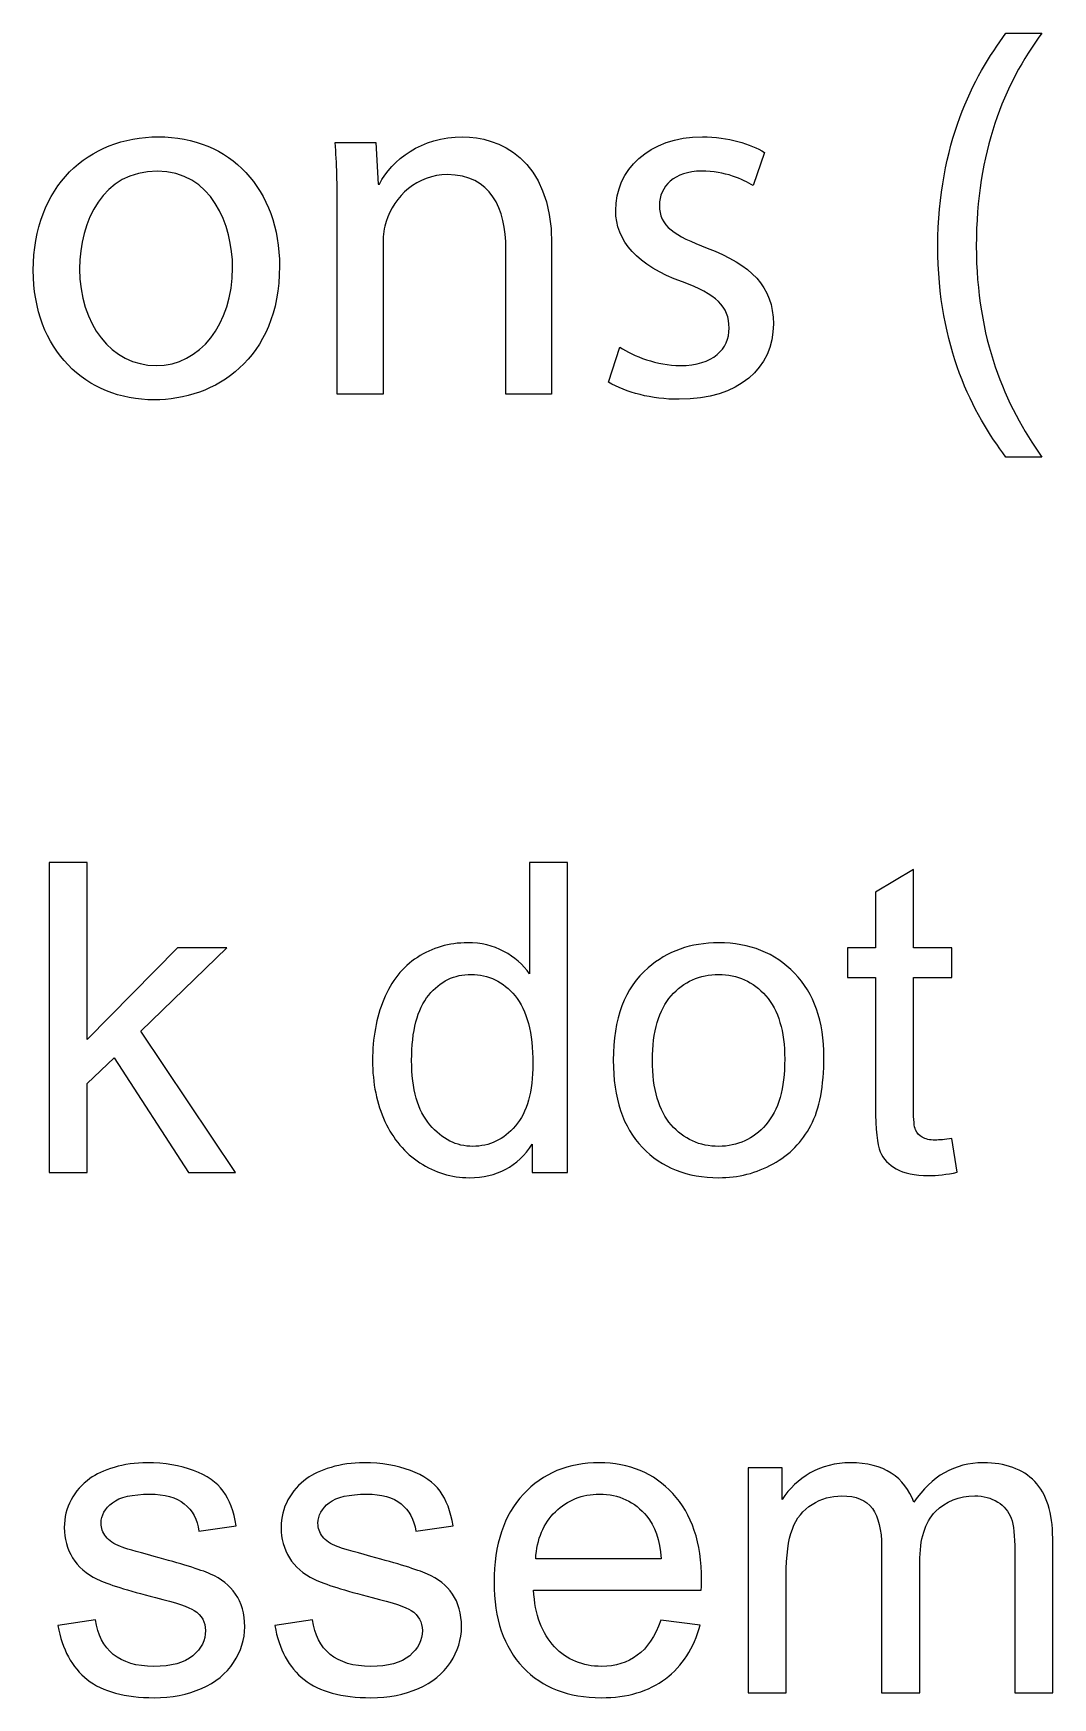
# Model space of a CAD drawing. Header units: centimetres. Extents: x -233 to -82, y 123 to 153.
# Drawn here: x -160.683 to -159.854, y 150.444 to 151.799 of the extents above; entities that cross this region are included whole.
import ezdxf

# ---------------------------------------------------------------- set-up
doc = ezdxf.new("R2010")
doc.units = ezdxf.units.CM
doc.header["$MEASUREMENT"] = 0
doc.layers.add('layer 1', color=7, linetype='Continuous')

msp = doc.modelspace()

# ---------------------------------------------------------------- linework, layer by layer
at = {"layer": 'layer 1'}
for points, knots in [([(-159.89153, 151.79897), (-159.91817, 151.76345), (-159.94661, 151.70921), (-159.94697, 151.62581), (-159.94697, 151.62581), (-159.94697, 151.54337), (-159.91817, 151.48913), (-159.89153, 151.45397), (-159.89153, 151.45397), (-159.89153, 151.45397), (-159.86237, 151.45397), (-159.86237, 151.45397), (-159.86237, 151.45397), (-159.89237, 151.49633), (-159.91565, 151.55045), (-159.91565, 151.62581), (-159.91565, 151.62581), (-159.91565, 151.70249), (-159.89321, 151.75757), (-159.86237, 151.79897), (-159.86237, 151.79897), (-159.86237, 151.79897), (-159.89153, 151.79897), (-159.89153, 151.79897)], [0, 0, 0, 0, 0.1428571, 0.1428571, 0.1428571, 0.1428571, 0.2857143, 0.2857143, 0.2857143, 0.2857143, 0.4285714, 0.4285714, 0.4285714, 0.4285714, 0.5714286, 0.5714286, 0.5714286, 0.5714286, 0.7142857, 0.7142857, 0.7142857, 0.7142857, 1, 1, 1, 1]), ([(-160.58117, 151.71473), (-160.63793, 151.71473), (-160.68281, 151.67453), (-160.68281, 151.60601), (-160.68281, 151.60601), (-160.68281, 151.54121), (-160.64009, 151.50053), (-160.58453, 151.50053), (-160.58453, 151.50053), (-160.53509, 151.50053), (-160.48253, 151.53353), (-160.48253, 151.60937), (-160.48253, 151.60937), (-160.48253, 151.67201), (-160.52237, 151.71473), (-160.58117, 151.71473)], [0, 0, 0, 0, 0.2, 0.2, 0.2, 0.2, 0.4, 0.4, 0.4, 0.4, 0.6, 0.6, 0.6, 0.6, 1, 1, 1, 1]), ([(-160.43549, 151.50521), (-160.43549, 151.50521), (-160.39829, 151.50521), (-160.39829, 151.50521), (-160.39829, 151.50521), (-160.39829, 151.50521), (-160.39829, 151.62845), (-160.39829, 151.62845), (-160.39829, 151.62845), (-160.39829, 151.63481), (-160.39745, 151.64105), (-160.39577, 151.64573), (-160.39577, 151.64573), (-160.38941, 151.66649), (-160.37033, 151.68389), (-160.34585, 151.68389), (-160.34585, 151.68389), (-160.31069, 151.68389), (-160.29833, 151.65629), (-160.29833, 151.62329), (-160.29833, 151.62329), (-160.29833, 151.62329), (-160.29833, 151.50521), (-160.29833, 151.50521), (-160.29833, 151.50521), (-160.29833, 151.50521), (-160.26113, 151.50521), (-160.26113, 151.50521), (-160.26113, 151.50521), (-160.26113, 151.50521), (-160.26113, 151.62761), (-160.26113, 151.62761), (-160.26113, 151.62761), (-160.26113, 151.69781), (-160.30517, 151.71473), (-160.33349, 151.71473), (-160.33349, 151.71473), (-160.36733, 151.71473), (-160.39109, 151.69577), (-160.40129, 151.67621), (-160.40129, 151.67621), (-160.40129, 151.67621), (-160.40213, 151.67621), (-160.40213, 151.67621), (-160.40213, 151.67621), (-160.40213, 151.67621), (-160.40417, 151.71005), (-160.40417, 151.71005), (-160.40417, 151.71005), (-160.40417, 151.71005), (-160.43729, 151.71005), (-160.43729, 151.71005), (-160.43729, 151.71005), (-160.43597, 151.69313), (-160.43549, 151.67585), (-160.43549, 151.65461), (-160.43549, 151.65461), (-160.43549, 151.65461), (-160.43549, 151.50521), (-160.43549, 151.50521)], [0, 0, 0, 0, 0.0625, 0.0625, 0.0625, 0.0625, 0.125, 0.125, 0.125, 0.125, 0.1875, 0.1875, 0.1875, 0.1875, 0.25, 0.25, 0.25, 0.25, 0.3125, 0.3125, 0.3125, 0.3125, 0.375, 0.375, 0.375, 0.375, 0.4375, 0.4375, 0.4375, 0.4375, 0.5, 0.5, 0.5, 0.5, 0.5625, 0.5625, 0.5625, 0.5625, 0.625, 0.625, 0.625, 0.625, 0.6875, 0.6875, 0.6875, 0.6875, 0.75, 0.75, 0.75, 0.75, 0.8125, 0.8125, 0.8125, 0.8125, 0.875, 0.875, 0.875, 0.875, 1, 1, 1, 1]), ([(-160.21493, 151.51493), (-160.20053, 151.50653), (-160.17989, 151.50101), (-160.15745, 151.50101), (-160.15745, 151.50101), (-160.10873, 151.50101), (-160.08077, 151.52633), (-160.08077, 151.56233), (-160.08077, 151.56233), (-160.08077, 151.59281), (-160.09901, 151.61057), (-160.13453, 151.62413), (-160.13453, 151.62413), (-160.16117, 151.63433), (-160.17353, 151.64189), (-160.17353, 151.65893), (-160.17353, 151.65893), (-160.17353, 151.67417), (-160.16117, 151.68677), (-160.13921, 151.68677), (-160.13921, 151.68677), (-160.12013, 151.68677), (-160.10537, 151.68005), (-160.09733, 151.67501), (-160.09733, 151.67501), (-160.09733, 151.67501), (-160.08797, 151.70201), (-160.08797, 151.70201), (-160.08797, 151.70201), (-160.09937, 151.70885), (-160.11761, 151.71473), (-160.13837, 151.71473), (-160.13837, 151.71473), (-160.18241, 151.71473), (-160.20905, 151.68761), (-160.20905, 151.65461), (-160.20905, 151.65461), (-160.20905, 151.63013), (-160.19165, 151.60973), (-160.15481, 151.59665), (-160.15481, 151.59665), (-160.12733, 151.58645), (-160.11677, 151.57673), (-160.11677, 151.55897), (-160.11677, 151.55897), (-160.11677, 151.54205), (-160.12949, 151.52849), (-160.15661, 151.52849), (-160.15661, 151.52849), (-160.17521, 151.52849), (-160.19465, 151.53617), (-160.20569, 151.54337), (-160.20569, 151.54337), (-160.20569, 151.54337), (-160.21493, 151.51493), (-160.21493, 151.51493)], [0, 0, 0, 0, 0.0666667, 0.0666667, 0.0666667, 0.0666667, 0.1333333, 0.1333333, 0.1333333, 0.1333333, 0.2, 0.2, 0.2, 0.2, 0.2666667, 0.2666667, 0.2666667, 0.2666667, 0.3333333, 0.3333333, 0.3333333, 0.3333333, 0.4, 0.4, 0.4, 0.4, 0.4666667, 0.4666667, 0.4666667, 0.4666667, 0.5333333, 0.5333333, 0.5333333, 0.5333333, 0.6, 0.6, 0.6, 0.6, 0.6666667, 0.6666667, 0.6666667, 0.6666667, 0.7333333, 0.7333333, 0.7333333, 0.7333333, 0.8, 0.8, 0.8, 0.8, 0.8666667, 0.8666667, 0.8666667, 0.8666667, 1, 1, 1, 1]), ([(-160.58201, 151.68677), (-160.53797, 151.68677), (-160.52069, 151.64285), (-160.52069, 151.60805), (-160.52069, 151.60805), (-160.52069, 151.56197), (-160.54733, 151.52849), (-160.58285, 151.52849), (-160.58285, 151.52849), (-160.61933, 151.52849), (-160.64513, 151.56233), (-160.64513, 151.60721), (-160.64513, 151.60721), (-160.64513, 151.64621), (-160.62605, 151.68677), (-160.58201, 151.68677)], [0, 0, 0, 0, 0.2, 0.2, 0.2, 0.2, 0.4, 0.4, 0.4, 0.4, 0.6, 0.6, 0.6, 0.6, 1, 1, 1, 1]), ([(-160.66993, 150.8715), (-160.66993, 150.8715), (-160.66993, 151.124), (-160.66993, 151.124), (-160.66993, 151.124), (-160.66993, 151.124), (-160.63893, 151.124), (-160.63893, 151.124), (-160.63893, 151.124), (-160.63893, 151.124), (-160.63893, 150.98), (-160.63893, 150.98), (-160.63893, 150.98), (-160.63893, 150.98), (-160.56553, 151.0544), (-160.56553, 151.0544), (-160.56553, 151.0544), (-160.56553, 151.0544), (-160.52543, 151.0544), (-160.52543, 151.0544), (-160.52543, 151.0544), (-160.52543, 151.0544), (-160.59533, 150.9866), (-160.59533, 150.9866), (-160.59533, 150.9866), (-160.59533, 150.9866), (-160.51833, 150.8715), (-160.51833, 150.8715), (-160.51833, 150.8715), (-160.51833, 150.8715), (-160.55653, 150.8715), (-160.55653, 150.8715), (-160.55653, 150.8715), (-160.55653, 150.8715), (-160.61703, 150.965), (-160.61703, 150.965), (-160.61703, 150.965), (-160.61703, 150.965), (-160.63893, 150.944), (-160.63893, 150.944), (-160.63893, 150.944), (-160.63893, 150.944), (-160.63893, 150.8715), (-160.63893, 150.8715), (-160.63893, 150.8715), (-160.63893, 150.8715), (-160.66993, 150.8715), (-160.66993, 150.8715)], [0, 0, 0, 0, 0.0769231, 0.0769231, 0.0769231, 0.0769231, 0.1538462, 0.1538462, 0.1538462, 0.1538462, 0.2307692, 0.2307692, 0.2307692, 0.2307692, 0.3076923, 0.3076923, 0.3076923, 0.3076923, 0.3846154, 0.3846154, 0.3846154, 0.3846154, 0.4615385, 0.4615385, 0.4615385, 0.4615385, 0.5384615, 0.5384615, 0.5384615, 0.5384615, 0.6153846, 0.6153846, 0.6153846, 0.6153846, 0.6923077, 0.6923077, 0.6923077, 0.6923077, 0.7692308, 0.7692308, 0.7692308, 0.7692308, 0.8461538, 0.8461538, 0.8461538, 0.8461538, 1, 1, 1, 1]), ([(-160.27703, 150.8715), (-160.27703, 150.8715), (-160.27703, 150.8946), (-160.27703, 150.8946), (-160.27703, 150.8946), (-160.28863, 150.8765), (-160.30563, 150.8674), (-160.32813, 150.8674), (-160.32813, 150.8674), (-160.34273, 150.8674), (-160.35613, 150.8714), (-160.36833, 150.8795), (-160.36833, 150.8795), (-160.38063, 150.8875), (-160.39003, 150.8987), (-160.39673, 150.9131), (-160.39673, 150.9131), (-160.40343, 150.9275), (-160.40683, 150.9441), (-160.40683, 150.9628), (-160.40683, 150.9628), (-160.40683, 150.9811), (-160.40383, 150.9976), (-160.39773, 151.0125), (-160.39773, 151.0125), (-160.39163, 151.0274), (-160.38253, 151.0388), (-160.37033, 151.0467), (-160.37033, 151.0467), (-160.35823, 151.0546), (-160.34463, 151.0586), (-160.32953, 151.0586), (-160.32953, 151.0586), (-160.31853, 151.0586), (-160.30873, 151.0563), (-160.30003, 151.0516), (-160.30003, 151.0516), (-160.29143, 151.0469), (-160.28443, 151.0409), (-160.27903, 151.0334), (-160.27903, 151.0334), (-160.27903, 151.0334), (-160.27903, 151.124), (-160.27903, 151.124), (-160.27903, 151.124), (-160.27903, 151.124), (-160.24823, 151.124), (-160.24823, 151.124), (-160.24823, 151.124), (-160.24823, 151.124), (-160.24823, 150.8715), (-160.24823, 150.8715), (-160.24823, 150.8715), (-160.24823, 150.8715), (-160.27703, 150.8715), (-160.27703, 150.8715)], [0, 0, 0, 0, 0.0666667, 0.0666667, 0.0666667, 0.0666667, 0.1333333, 0.1333333, 0.1333333, 0.1333333, 0.2, 0.2, 0.2, 0.2, 0.2666667, 0.2666667, 0.2666667, 0.2666667, 0.3333333, 0.3333333, 0.3333333, 0.3333333, 0.4, 0.4, 0.4, 0.4, 0.4666667, 0.4666667, 0.4666667, 0.4666667, 0.5333333, 0.5333333, 0.5333333, 0.5333333, 0.6, 0.6, 0.6, 0.6, 0.6666667, 0.6666667, 0.6666667, 0.6666667, 0.7333333, 0.7333333, 0.7333333, 0.7333333, 0.8, 0.8, 0.8, 0.8, 0.8666667, 0.8666667, 0.8666667, 0.8666667, 1, 1, 1, 1]), ([(-159.93553, 150.8992), (-159.93553, 150.8992), (-159.93113, 150.8718), (-159.93113, 150.8718), (-159.93113, 150.8718), (-159.93983, 150.87), (-159.94763, 150.8691), (-159.95453, 150.8691), (-159.95453, 150.8691), (-159.96583, 150.8691), (-159.97453, 150.8709), (-159.98073, 150.8745), (-159.98073, 150.8745), (-159.98693, 150.878), (-159.99133, 150.8827), (-159.99383, 150.8885), (-159.99383, 150.8885), (-159.99633, 150.8943), (-159.99763, 150.9065), (-159.99763, 150.9251), (-159.99763, 150.9251), (-159.99763, 150.9251), (-159.99763, 151.0303), (-159.99763, 151.0303), (-159.99763, 151.0303), (-159.99763, 151.0303), (-160.02033, 151.0303), (-160.02033, 151.0303), (-160.02033, 151.0303), (-160.02033, 151.0303), (-160.02033, 151.0544), (-160.02033, 151.0544), (-160.02033, 151.0544), (-160.02033, 151.0544), (-159.99763, 151.0544), (-159.99763, 151.0544), (-159.99763, 151.0544), (-159.99763, 151.0544), (-159.99763, 151.0997), (-159.99763, 151.0997), (-159.99763, 151.0997), (-159.99763, 151.0997), (-159.96673, 151.1183), (-159.96673, 151.1183), (-159.96673, 151.1183), (-159.96673, 151.1183), (-159.96673, 151.0544), (-159.96673, 151.0544), (-159.96673, 151.0544), (-159.96673, 151.0544), (-159.93553, 151.0544), (-159.93553, 151.0544), (-159.93553, 151.0544), (-159.93553, 151.0544), (-159.93553, 151.0303), (-159.93553, 151.0303), (-159.93553, 151.0303), (-159.93553, 151.0303), (-159.96673, 151.0303), (-159.96673, 151.0303), (-159.96673, 151.0303), (-159.96673, 151.0303), (-159.96673, 150.9233), (-159.96673, 150.9233), (-159.96673, 150.9233), (-159.96673, 150.9145), (-159.96623, 150.9088), (-159.96513, 150.9063), (-159.96513, 150.9063), (-159.96403, 150.9038), (-159.96223, 150.9018), (-159.95973, 150.9003), (-159.95973, 150.9003), (-159.95723, 150.8988), (-159.95373, 150.898), (-159.94923, 150.898), (-159.94923, 150.898), (-159.94573, 150.898), (-159.94123, 150.8984), (-159.93553, 150.8992)], [0, 0, 0, 0, 0.047619, 0.047619, 0.047619, 0.047619, 0.0952381, 0.0952381, 0.0952381, 0.0952381, 0.1428571, 0.1428571, 0.1428571, 0.1428571, 0.1904762, 0.1904762, 0.1904762, 0.1904762, 0.2380952, 0.2380952, 0.2380952, 0.2380952, 0.2857143, 0.2857143, 0.2857143, 0.2857143, 0.3333333, 0.3333333, 0.3333333, 0.3333333, 0.3809524, 0.3809524, 0.3809524, 0.3809524, 0.4285714, 0.4285714, 0.4285714, 0.4285714, 0.4761905, 0.4761905, 0.4761905, 0.4761905, 0.5238095, 0.5238095, 0.5238095, 0.5238095, 0.5714286, 0.5714286, 0.5714286, 0.5714286, 0.6190476, 0.6190476, 0.6190476, 0.6190476, 0.6666667, 0.6666667, 0.6666667, 0.6666667, 0.7142857, 0.7142857, 0.7142857, 0.7142857, 0.7619048, 0.7619048, 0.7619048, 0.7619048, 0.8095238, 0.8095238, 0.8095238, 0.8095238, 0.8571429, 0.8571429, 0.8571429, 0.8571429, 0.9047619, 0.9047619, 0.9047619, 0.9047619, 1, 1, 1, 1]), ([(-160.21103, 150.963), (-160.21103, 150.9969), (-160.20163, 151.0219), (-160.18273, 151.0382), (-160.18273, 151.0382), (-160.16703, 151.0518), (-160.14783, 151.0586), (-160.12523, 151.0586), (-160.12523, 151.0586), (-160.10013, 151.0586), (-160.07953, 151.0504), (-160.06353, 151.0339), (-160.06353, 151.0339), (-160.04763, 151.0174), (-160.03963, 150.9946), (-160.03963, 150.9656), (-160.03963, 150.9656), (-160.03963, 150.942), (-160.04313, 150.9235), (-160.05023, 150.91), (-160.05023, 150.91), (-160.05733, 150.8965), (-160.06753, 150.8861), (-160.08103, 150.8786), (-160.08103, 150.8786), (-160.09453, 150.8711), (-160.10933, 150.8674), (-160.12523, 150.8674), (-160.12523, 150.8674), (-160.15083, 150.8674), (-160.17153, 150.8756), (-160.18733, 150.892), (-160.18733, 150.892), (-160.20313, 150.9084), (-160.21103, 150.9321), (-160.21103, 150.963)], [0, 0, 0, 0, 0.1, 0.1, 0.1, 0.1, 0.2, 0.2, 0.2, 0.2, 0.3, 0.3, 0.3, 0.3, 0.4, 0.4, 0.4, 0.4, 0.5, 0.5, 0.5, 0.5, 0.6, 0.6, 0.6, 0.6, 0.7, 0.7, 0.7, 0.7, 0.8, 0.8, 0.8, 0.8, 1, 1, 1, 1]), ([(-160.37503, 150.9628), (-160.37503, 150.9394), (-160.37003, 150.9219), (-160.36013, 150.9103), (-160.36013, 150.9103), (-160.35023, 150.8987), (-160.33863, 150.8929), (-160.32523, 150.8929), (-160.32523, 150.8929), (-160.31173, 150.8929), (-160.30013, 150.8984), (-160.29063, 150.9095), (-160.29063, 150.9095), (-160.28113, 150.9206), (-160.27643, 150.9375), (-160.27643, 150.9602), (-160.27643, 150.9602), (-160.27643, 150.9853), (-160.28123, 151.0037), (-160.29093, 151.0154), (-160.29093, 151.0154), (-160.30063, 151.0271), (-160.31253, 151.0329), (-160.32663, 151.0329), (-160.32663, 151.0329), (-160.34033, 151.0329), (-160.35183, 151.0273), (-160.36113, 151.016), (-160.36113, 151.016), (-160.37043, 151.0047), (-160.37503, 150.987), (-160.37503, 150.9628)], [0, 0, 0, 0, 0.1111111, 0.1111111, 0.1111111, 0.1111111, 0.2222222, 0.2222222, 0.2222222, 0.2222222, 0.3333333, 0.3333333, 0.3333333, 0.3333333, 0.4444444, 0.4444444, 0.4444444, 0.4444444, 0.5555556, 0.5555556, 0.5555556, 0.5555556, 0.6666667, 0.6666667, 0.6666667, 0.6666667, 0.7777778, 0.7777778, 0.7777778, 0.7777778, 1, 1, 1, 1]), ([(-160.17913, 150.963), (-160.17913, 150.9395), (-160.17403, 150.922), (-160.16383, 150.9104), (-160.16383, 150.9104), (-160.15363, 150.8987), (-160.14073, 150.8929), (-160.12523, 150.8929), (-160.12523, 150.8929), (-160.10983, 150.8929), (-160.09703, 150.8988), (-160.08683, 150.9105), (-160.08683, 150.9105), (-160.07663, 150.9222), (-160.07153, 150.94), (-160.07153, 150.964), (-160.07153, 150.964), (-160.07153, 150.9866), (-160.07663, 151.0037), (-160.08693, 151.0154), (-160.08693, 151.0154), (-160.09723, 151.0271), (-160.10993, 151.0329), (-160.12523, 151.0329), (-160.12523, 151.0329), (-160.14073, 151.0329), (-160.15363, 151.0271), (-160.16383, 151.0155), (-160.16383, 151.0155), (-160.17403, 151.0039), (-160.17913, 150.9864), (-160.17913, 150.963)], [0, 0, 0, 0, 0.1111111, 0.1111111, 0.1111111, 0.1111111, 0.2222222, 0.2222222, 0.2222222, 0.2222222, 0.3333333, 0.3333333, 0.3333333, 0.3333333, 0.4444444, 0.4444444, 0.4444444, 0.4444444, 0.5555556, 0.5555556, 0.5555556, 0.5555556, 0.6666667, 0.6666667, 0.6666667, 0.6666667, 0.7777778, 0.7777778, 0.7777778, 0.7777778, 1, 1, 1, 1]), ([(-160.66273, 150.50277), (-160.66273, 150.50277), (-160.63213, 150.50757), (-160.63213, 150.50757), (-160.63213, 150.50757), (-160.63043, 150.49527), (-160.62563, 150.48587), (-160.61773, 150.47937), (-160.61773, 150.47937), (-160.60983, 150.47287), (-160.59883, 150.46957), (-160.58473, 150.46957), (-160.58473, 150.46957), (-160.57053, 150.46957), (-160.55993, 150.47247), (-160.55303, 150.47827), (-160.55303, 150.47827), (-160.54613, 150.48407), (-160.54273, 150.49087), (-160.54273, 150.49867), (-160.54273, 150.49867), (-160.54273, 150.50567), (-160.54573, 150.51117), (-160.55183, 150.51517), (-160.55183, 150.51517), (-160.55613, 150.51787), (-160.56663, 150.52137), (-160.58353, 150.52567), (-160.58353, 150.52567), (-160.60623, 150.53137), (-160.62203, 150.53637), (-160.63083, 150.54057), (-160.63083, 150.54057), (-160.63963, 150.54477), (-160.64633, 150.55057), (-160.65083, 150.55797), (-160.65083, 150.55797), (-160.65533, 150.56537), (-160.65763, 150.57357), (-160.65763, 150.58257), (-160.65763, 150.58257), (-160.65763, 150.59067), (-160.65573, 150.59827), (-160.65203, 150.60517), (-160.65203, 150.60517), (-160.64833, 150.61207), (-160.64323, 150.61787), (-160.63673, 150.62247), (-160.63673, 150.62247), (-160.63193, 150.62607), (-160.62533, 150.62907), (-160.61703, 150.63157), (-160.61703, 150.63157), (-160.60873, 150.63407), (-160.59973, 150.63527), (-160.59023, 150.63527), (-160.59023, 150.63527), (-160.57593, 150.63527), (-160.56333, 150.63317), (-160.55243, 150.62907), (-160.55243, 150.62907), (-160.54153, 150.62497), (-160.53353, 150.61937), (-160.52833, 150.61227), (-160.52833, 150.61227), (-160.52323, 150.60517), (-160.51963, 150.59577), (-160.51773, 150.58387), (-160.51773, 150.58387), (-160.51773, 150.58387), (-160.54803, 150.57977), (-160.54803, 150.57977), (-160.54803, 150.57977), (-160.54943, 150.58917), (-160.55343, 150.59657), (-160.56003, 150.60187), (-160.56003, 150.60187), (-160.56663, 150.60717), (-160.57593, 150.60977), (-160.58803, 150.60977), (-160.58803, 150.60977), (-160.60223, 150.60977), (-160.61233, 150.60747), (-160.61843, 150.60277), (-160.61843, 150.60277), (-160.62453, 150.59807), (-160.62763, 150.59247), (-160.62763, 150.58617), (-160.62763, 150.58617), (-160.62763, 150.58207), (-160.62633, 150.57847), (-160.62383, 150.57527), (-160.62383, 150.57527), (-160.62133, 150.57197), (-160.61733, 150.56917), (-160.61193, 150.56707), (-160.61193, 150.56707), (-160.60883, 150.56587), (-160.59973, 150.56317), (-160.58453, 150.55907), (-160.58453, 150.55907), (-160.56263, 150.55317), (-160.54733, 150.54847), (-160.53863, 150.54477), (-160.53863, 150.54477), (-160.52993, 150.54107), (-160.52313, 150.53557), (-160.51823, 150.52847), (-160.51823, 150.52847), (-160.51333, 150.52137), (-160.51083, 150.51247), (-160.51083, 150.50187), (-160.51083, 150.50187), (-160.51083, 150.49157), (-160.51383, 150.48187), (-160.51983, 150.47277), (-160.51983, 150.47277), (-160.52593, 150.46367), (-160.53463, 150.45657), (-160.54593, 150.45157), (-160.54593, 150.45157), (-160.55733, 150.44657), (-160.57023, 150.44407), (-160.58453, 150.44407), (-160.58453, 150.44407), (-160.60833, 150.44407), (-160.62643, 150.44897), (-160.63893, 150.45887), (-160.63893, 150.45887), (-160.65143, 150.46877), (-160.65933, 150.48337), (-160.66273, 150.50277)], [0, 0, 0, 0, 0.0294118, 0.0294118, 0.0294118, 0.0294118, 0.0588235, 0.0588235, 0.0588235, 0.0588235, 0.0882353, 0.0882353, 0.0882353, 0.0882353, 0.1176471, 0.1176471, 0.1176471, 0.1176471, 0.1470588, 0.1470588, 0.1470588, 0.1470588, 0.1764706, 0.1764706, 0.1764706, 0.1764706, 0.2058824, 0.2058824, 0.2058824, 0.2058824, 0.2352941, 0.2352941, 0.2352941, 0.2352941, 0.2647059, 0.2647059, 0.2647059, 0.2647059, 0.2941176, 0.2941176, 0.2941176, 0.2941176, 0.3235294, 0.3235294, 0.3235294, 0.3235294, 0.3529412, 0.3529412, 0.3529412, 0.3529412, 0.3823529, 0.3823529, 0.3823529, 0.3823529, 0.4117647, 0.4117647, 0.4117647, 0.4117647, 0.4411765, 0.4411765, 0.4411765, 0.4411765, 0.4705882, 0.4705882, 0.4705882, 0.4705882, 0.5, 0.5, 0.5, 0.5, 0.5294118, 0.5294118, 0.5294118, 0.5294118, 0.5588235, 0.5588235, 0.5588235, 0.5588235, 0.5882353, 0.5882353, 0.5882353, 0.5882353, 0.6176471, 0.6176471, 0.6176471, 0.6176471, 0.6470588, 0.6470588, 0.6470588, 0.6470588, 0.6764706, 0.6764706, 0.6764706, 0.6764706, 0.7058824, 0.7058824, 0.7058824, 0.7058824, 0.7352941, 0.7352941, 0.7352941, 0.7352941, 0.7647059, 0.7647059, 0.7647059, 0.7647059, 0.7941176, 0.7941176, 0.7941176, 0.7941176, 0.8235294, 0.8235294, 0.8235294, 0.8235294, 0.8529412, 0.8529412, 0.8529412, 0.8529412, 0.8823529, 0.8823529, 0.8823529, 0.8823529, 0.9117647, 0.9117647, 0.9117647, 0.9117647, 0.9411765, 0.9411765, 0.9411765, 0.9411765, 1, 1, 1, 1]), ([(-160.48633, 150.50277), (-160.48633, 150.50277), (-160.45573, 150.50757), (-160.45573, 150.50757), (-160.45573, 150.50757), (-160.45403, 150.49527), (-160.44923, 150.48587), (-160.44133, 150.47937), (-160.44133, 150.47937), (-160.43343, 150.47287), (-160.42243, 150.46957), (-160.40833, 150.46957), (-160.40833, 150.46957), (-160.39413, 150.46957), (-160.38353, 150.47247), (-160.37663, 150.47827), (-160.37663, 150.47827), (-160.36973, 150.48407), (-160.36633, 150.49087), (-160.36633, 150.49867), (-160.36633, 150.49867), (-160.36633, 150.50567), (-160.36933, 150.51117), (-160.37543, 150.51517), (-160.37543, 150.51517), (-160.37973, 150.51787), (-160.39023, 150.52137), (-160.40713, 150.52567), (-160.40713, 150.52567), (-160.42983, 150.53137), (-160.44563, 150.53637), (-160.45443, 150.54057), (-160.45443, 150.54057), (-160.46323, 150.54477), (-160.46993, 150.55057), (-160.47443, 150.55797), (-160.47443, 150.55797), (-160.47893, 150.56537), (-160.48123, 150.57357), (-160.48123, 150.58257), (-160.48123, 150.58257), (-160.48123, 150.59067), (-160.47933, 150.59827), (-160.47563, 150.60517), (-160.47563, 150.60517), (-160.47193, 150.61207), (-160.46683, 150.61787), (-160.46033, 150.62247), (-160.46033, 150.62247), (-160.45553, 150.62607), (-160.44893, 150.62907), (-160.44063, 150.63157), (-160.44063, 150.63157), (-160.43233, 150.63407), (-160.42333, 150.63527), (-160.41383, 150.63527), (-160.41383, 150.63527), (-160.39953, 150.63527), (-160.38693, 150.63317), (-160.37603, 150.62907), (-160.37603, 150.62907), (-160.36513, 150.62497), (-160.35713, 150.61937), (-160.35193, 150.61227), (-160.35193, 150.61227), (-160.34683, 150.60517), (-160.34323, 150.59577), (-160.34133, 150.58387), (-160.34133, 150.58387), (-160.34133, 150.58387), (-160.37163, 150.57977), (-160.37163, 150.57977), (-160.37163, 150.57977), (-160.37303, 150.58917), (-160.37703, 150.59657), (-160.38363, 150.60187), (-160.38363, 150.60187), (-160.39023, 150.60717), (-160.39953, 150.60977), (-160.41163, 150.60977), (-160.41163, 150.60977), (-160.42583, 150.60977), (-160.43593, 150.60747), (-160.44203, 150.60277), (-160.44203, 150.60277), (-160.44813, 150.59807), (-160.45123, 150.59247), (-160.45123, 150.58617), (-160.45123, 150.58617), (-160.45123, 150.58207), (-160.44993, 150.57847), (-160.44743, 150.57527), (-160.44743, 150.57527), (-160.44493, 150.57197), (-160.44093, 150.56917), (-160.43553, 150.56707), (-160.43553, 150.56707), (-160.43243, 150.56587), (-160.42333, 150.56317), (-160.40813, 150.55907), (-160.40813, 150.55907), (-160.38623, 150.55317), (-160.37093, 150.54847), (-160.36223, 150.54477), (-160.36223, 150.54477), (-160.35353, 150.54107), (-160.34673, 150.53557), (-160.34183, 150.52847), (-160.34183, 150.52847), (-160.33693, 150.52137), (-160.33443, 150.51247), (-160.33443, 150.50187), (-160.33443, 150.50187), (-160.33443, 150.49157), (-160.33743, 150.48187), (-160.34343, 150.47277), (-160.34343, 150.47277), (-160.34953, 150.46367), (-160.35823, 150.45657), (-160.36953, 150.45157), (-160.36953, 150.45157), (-160.38093, 150.44657), (-160.39383, 150.44407), (-160.40813, 150.44407), (-160.40813, 150.44407), (-160.43193, 150.44407), (-160.45003, 150.44897), (-160.46253, 150.45887), (-160.46253, 150.45887), (-160.47503, 150.46877), (-160.48293, 150.48337), (-160.48633, 150.50277)], [0, 0, 0, 0, 0.0294118, 0.0294118, 0.0294118, 0.0294118, 0.0588235, 0.0588235, 0.0588235, 0.0588235, 0.0882353, 0.0882353, 0.0882353, 0.0882353, 0.1176471, 0.1176471, 0.1176471, 0.1176471, 0.1470588, 0.1470588, 0.1470588, 0.1470588, 0.1764706, 0.1764706, 0.1764706, 0.1764706, 0.2058824, 0.2058824, 0.2058824, 0.2058824, 0.2352941, 0.2352941, 0.2352941, 0.2352941, 0.2647059, 0.2647059, 0.2647059, 0.2647059, 0.2941176, 0.2941176, 0.2941176, 0.2941176, 0.3235294, 0.3235294, 0.3235294, 0.3235294, 0.3529412, 0.3529412, 0.3529412, 0.3529412, 0.3823529, 0.3823529, 0.3823529, 0.3823529, 0.4117647, 0.4117647, 0.4117647, 0.4117647, 0.4411765, 0.4411765, 0.4411765, 0.4411765, 0.4705882, 0.4705882, 0.4705882, 0.4705882, 0.5, 0.5, 0.5, 0.5, 0.5294118, 0.5294118, 0.5294118, 0.5294118, 0.5588235, 0.5588235, 0.5588235, 0.5588235, 0.5882353, 0.5882353, 0.5882353, 0.5882353, 0.6176471, 0.6176471, 0.6176471, 0.6176471, 0.6470588, 0.6470588, 0.6470588, 0.6470588, 0.6764706, 0.6764706, 0.6764706, 0.6764706, 0.7058824, 0.7058824, 0.7058824, 0.7058824, 0.7352941, 0.7352941, 0.7352941, 0.7352941, 0.7647059, 0.7647059, 0.7647059, 0.7647059, 0.7941176, 0.7941176, 0.7941176, 0.7941176, 0.8235294, 0.8235294, 0.8235294, 0.8235294, 0.8529412, 0.8529412, 0.8529412, 0.8529412, 0.8823529, 0.8823529, 0.8823529, 0.8823529, 0.9117647, 0.9117647, 0.9117647, 0.9117647, 0.9411765, 0.9411765, 0.9411765, 0.9411765, 1, 1, 1, 1]), ([(-160.17233, 150.50707), (-160.17233, 150.50707), (-160.14033, 150.50307), (-160.14033, 150.50307), (-160.14033, 150.50307), (-160.14543, 150.48437), (-160.15473, 150.46987), (-160.16843, 150.45957), (-160.16843, 150.45957), (-160.18213, 150.44927), (-160.19953, 150.44407), (-160.22073, 150.44407), (-160.22073, 150.44407), (-160.24753, 150.44407), (-160.26873, 150.45227), (-160.28443, 150.46877), (-160.28443, 150.46877), (-160.30013, 150.48527), (-160.30793, 150.50837), (-160.30793, 150.53807), (-160.30793, 150.53807), (-160.30793, 150.56887), (-160.30003, 150.59277), (-160.28413, 150.60977), (-160.28413, 150.60977), (-160.26823, 150.62677), (-160.24773, 150.63527), (-160.22243, 150.63527), (-160.22243, 150.63527), (-160.19803, 150.63527), (-160.17803, 150.62697), (-160.16253, 150.61027), (-160.16253, 150.61027), (-160.14703, 150.59357), (-160.13923, 150.57017), (-160.13923, 150.53997), (-160.13923, 150.53997), (-160.13923, 150.53817), (-160.13933, 150.53537), (-160.13943, 150.53167), (-160.13943, 150.53167), (-160.13943, 150.53167), (-160.27583, 150.53167), (-160.27583, 150.53167), (-160.27583, 150.53167), (-160.27473, 150.51157), (-160.26903, 150.49627), (-160.25883, 150.48557), (-160.25883, 150.48557), (-160.24863, 150.47487), (-160.23583, 150.46957), (-160.22053, 150.46957), (-160.22053, 150.46957), (-160.20923, 150.46957), (-160.19953, 150.47257), (-160.19143, 150.47857), (-160.19143, 150.47857), (-160.18343, 150.48447), (-160.17703, 150.49397), (-160.17233, 150.50707)], [0, 0, 0, 0, 0.0625, 0.0625, 0.0625, 0.0625, 0.125, 0.125, 0.125, 0.125, 0.1875, 0.1875, 0.1875, 0.1875, 0.25, 0.25, 0.25, 0.25, 0.3125, 0.3125, 0.3125, 0.3125, 0.375, 0.375, 0.375, 0.375, 0.4375, 0.4375, 0.4375, 0.4375, 0.5, 0.5, 0.5, 0.5, 0.5625, 0.5625, 0.5625, 0.5625, 0.625, 0.625, 0.625, 0.625, 0.6875, 0.6875, 0.6875, 0.6875, 0.75, 0.75, 0.75, 0.75, 0.8125, 0.8125, 0.8125, 0.8125, 0.875, 0.875, 0.875, 0.875, 1, 1, 1, 1]), ([(-160.10133, 150.44817), (-160.10133, 150.44817), (-160.10133, 150.63107), (-160.10133, 150.63107), (-160.10133, 150.63107), (-160.10133, 150.63107), (-160.07363, 150.63107), (-160.07363, 150.63107), (-160.07363, 150.63107), (-160.07363, 150.63107), (-160.07363, 150.60547), (-160.07363, 150.60547), (-160.07363, 150.60547), (-160.06793, 150.61437), (-160.06023, 150.62157), (-160.05073, 150.62707), (-160.05073, 150.62707), (-160.04123, 150.63257), (-160.03033, 150.63527), (-160.01813, 150.63527), (-160.01813, 150.63527), (-160.00463, 150.63527), (-159.99353, 150.63247), (-159.98483, 150.62687), (-159.98483, 150.62687), (-159.97613, 150.62117), (-159.97003, 150.61327), (-159.96653, 150.60317), (-159.96653, 150.60317), (-159.95203, 150.62457), (-159.93323, 150.63527), (-159.91003, 150.63527), (-159.91003, 150.63527), (-159.89193, 150.63527), (-159.87793, 150.63027), (-159.86813, 150.62017), (-159.86813, 150.62017), (-159.85843, 150.61007), (-159.85353, 150.59467), (-159.85353, 150.57377), (-159.85353, 150.57377), (-159.85353, 150.57377), (-159.85353, 150.44817), (-159.85353, 150.44817), (-159.85353, 150.44817), (-159.85353, 150.44817), (-159.88433, 150.44817), (-159.88433, 150.44817), (-159.88433, 150.44817), (-159.88433, 150.44817), (-159.88433, 150.56337), (-159.88433, 150.56337), (-159.88433, 150.56337), (-159.88433, 150.57577), (-159.88533, 150.58467), (-159.88733, 150.59017), (-159.88733, 150.59017), (-159.88933, 150.59567), (-159.89293, 150.60007), (-159.89823, 150.60337), (-159.89823, 150.60337), (-159.90353, 150.60667), (-159.90983, 150.60837), (-159.91693, 150.60837), (-159.91693, 150.60837), (-159.92983, 150.60837), (-159.94043, 150.60407), (-159.94893, 150.59557), (-159.94893, 150.59557), (-159.95743, 150.58697), (-159.96163, 150.57327), (-159.96163, 150.55447), (-159.96163, 150.55447), (-159.96163, 150.55447), (-159.96163, 150.44817), (-159.96163, 150.44817), (-159.96163, 150.44817), (-159.96163, 150.44817), (-159.99273, 150.44817), (-159.99273, 150.44817), (-159.99273, 150.44817), (-159.99273, 150.44817), (-159.99273, 150.56707), (-159.99273, 150.56707), (-159.99273, 150.56707), (-159.99273, 150.58077), (-159.99523, 150.59117), (-160.00023, 150.59807), (-160.00023, 150.59807), (-160.00533, 150.60497), (-160.01353, 150.60837), (-160.02503, 150.60837), (-160.02503, 150.60837), (-160.03373, 150.60837), (-160.04183, 150.60607), (-160.04923, 150.60147), (-160.04923, 150.60147), (-160.05663, 150.59687), (-160.06203, 150.59017), (-160.06533, 150.58137), (-160.06533, 150.58137), (-160.06863, 150.57247), (-160.07033, 150.55977), (-160.07033, 150.54307), (-160.07033, 150.54307), (-160.07033, 150.54307), (-160.07033, 150.44817), (-160.07033, 150.44817), (-160.07033, 150.44817), (-160.07033, 150.44817), (-160.10133, 150.44817), (-160.10133, 150.44817)], [0, 0, 0, 0, 0.0344828, 0.0344828, 0.0344828, 0.0344828, 0.0689655, 0.0689655, 0.0689655, 0.0689655, 0.1034483, 0.1034483, 0.1034483, 0.1034483, 0.137931, 0.137931, 0.137931, 0.137931, 0.1724138, 0.1724138, 0.1724138, 0.1724138, 0.2068966, 0.2068966, 0.2068966, 0.2068966, 0.2413793, 0.2413793, 0.2413793, 0.2413793, 0.2758621, 0.2758621, 0.2758621, 0.2758621, 0.3103448, 0.3103448, 0.3103448, 0.3103448, 0.3448276, 0.3448276, 0.3448276, 0.3448276, 0.3793103, 0.3793103, 0.3793103, 0.3793103, 0.4137931, 0.4137931, 0.4137931, 0.4137931, 0.4482759, 0.4482759, 0.4482759, 0.4482759, 0.4827586, 0.4827586, 0.4827586, 0.4827586, 0.5172414, 0.5172414, 0.5172414, 0.5172414, 0.5517241, 0.5517241, 0.5517241, 0.5517241, 0.5862069, 0.5862069, 0.5862069, 0.5862069, 0.6206897, 0.6206897, 0.6206897, 0.6206897, 0.6551724, 0.6551724, 0.6551724, 0.6551724, 0.6896552, 0.6896552, 0.6896552, 0.6896552, 0.7241379, 0.7241379, 0.7241379, 0.7241379, 0.7586207, 0.7586207, 0.7586207, 0.7586207, 0.7931034, 0.7931034, 0.7931034, 0.7931034, 0.8275862, 0.8275862, 0.8275862, 0.8275862, 0.862069, 0.862069, 0.862069, 0.862069, 0.8965517, 0.8965517, 0.8965517, 0.8965517, 0.9310345, 0.9310345, 0.9310345, 0.9310345, 1, 1, 1, 1]), ([(-160.27413, 150.55717), (-160.27413, 150.55717), (-160.17203, 150.55717), (-160.17203, 150.55717), (-160.17203, 150.55717), (-160.17333, 150.57257), (-160.17723, 150.58417), (-160.18373, 150.59187), (-160.18373, 150.59187), (-160.19363, 150.60377), (-160.20643, 150.60977), (-160.22213, 150.60977), (-160.22213, 150.60977), (-160.23643, 150.60977), (-160.24833, 150.60497), (-160.25803, 150.59547), (-160.25803, 150.59547), (-160.26773, 150.58597), (-160.27313, 150.57317), (-160.27413, 150.55717)], [0, 0, 0, 0, 0.1666667, 0.1666667, 0.1666667, 0.1666667, 0.3333333, 0.3333333, 0.3333333, 0.3333333, 0.5, 0.5, 0.5, 0.5, 0.6666667, 0.6666667, 0.6666667, 0.6666667, 1, 1, 1, 1])]:
    msp.add_open_spline(points, degree=3, knots=knots, dxfattribs=at)

doc.saveas('drawing.dxf')
